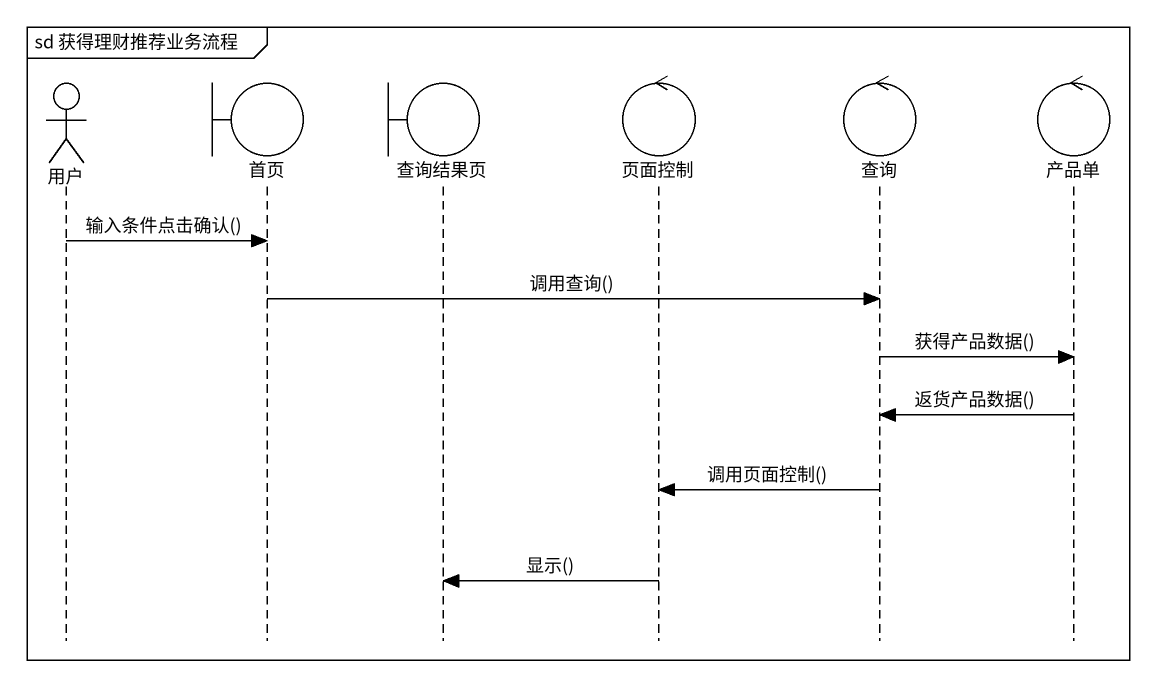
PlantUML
@startuml
mainframe sd 获得理财推荐业务流程
hide footbox
actor 用户
boundary 首页
boundary 查询结果页
control 页面控制
control 查询
control 产品单

用户 -> 首页 : 输入条件点击确认()
首页 -> 查询 : 调用查询()
查询 -> 产品单 : 获得产品数据()
产品单 -> 查询 : 返货产品数据()
查询 -> 页面控制 : 调用页面控制()
页面控制 -> 查询结果页 : 显示()
@enduml
